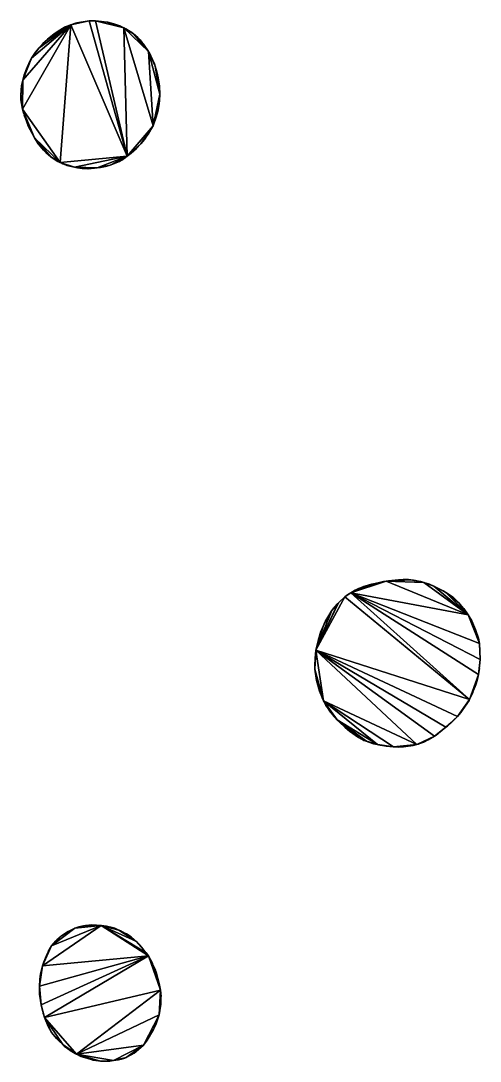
# Model space of a CAD drawing. Extents: x -77 to 85, y -70 to 72.
# Drawn here: x 25.5 to 84.6, y -61.7 to 72.1 of the extents above; entities that cross this region are included whole.
import ezdxf

# ---------------------------------------------------------------- set-up
doc = ezdxf.new("R2010")
doc.units = 0

msp = doc.modelspace()

# ---------------------------------------------------------------- linework, layer by layer
for points in [[(25.75, 60.74, 136), (30.62, 53.87, 136), (31.96, 71.61, 136)], [(25.8, 64.5, 136), (25.75, 60.74, 136), (31.96, 71.61, 136)], [(31.96, 71.61, 136), (26.94, 67.29, 136), (25.8, 64.5, 136)], [(31.96, 71.61, 136), (27.86, 68.59, 136), (26.94, 67.29, 136)], [(31.96, 71.61, 136), (28.96, 69.73, 136), (27.86, 68.59, 136)], [(31.96, 71.61, 136), (29.85, 70.42, 136), (28.96, 69.73, 136)], [(31.96, 71.61, 136), (31.14, 71.27, 136), (29.85, 70.42, 136)], [(31.14, 71.27, 136), (30.34, 70.79, 136), (29.85, 70.42, 136)], [(30.62, 53.87, 136), (39.21, 54.69, 136), (31.96, 71.61, 136)], [(31.96, 71.61, 136), (31.25, 71.32, 136), (31.14, 71.27, 136)], [(34.35, 72.1, 136), (32.61, 71.81, 136), (31.96, 71.61, 136)], [(39.21, 54.69, 136), (34.35, 72.1, 136), (31.96, 71.61, 136)], [(32.61, 71.81, 136), (32.56, 71.8, 136), (31.96, 71.61, 136)], [(34.35, 72.1, 136), (32.76, 71.85, 136), (32.61, 71.81, 136)], [(34.35, 72.1, 136), (33.56, 72, 136), (32.76, 71.85, 136)], [(35.15, 72.11, 136), (35.05, 72.11, 136), (34.35, 72.1, 136)], [(35.15, 72.11, 136), (34.35, 72.1, 136), (34.35, 72.1, 136)], [(39.21, 54.69, 136), (35.15, 72.11, 136), (34.35, 72.1, 136)], [(34.35, 72.1, 136), (34.35, 72.1, 136), (34.35, 72.1, 136)], [(36.65, 71.94, 136), (35.93, 72.04, 136), (35.15, 72.11, 136)], [(38.78, 71.22, 136), (36.65, 71.94, 136), (35.15, 72.11, 136)], [(39.21, 54.69, 136), (38.78, 71.22, 136), (35.15, 72.11, 136)], [(38.78, 71.22, 136), (36.72, 71.93, 136), (36.65, 71.94, 136)], [(38.14, 71.49, 136), (37.5, 71.73, 136), (36.72, 71.93, 136)], [(38.78, 71.22, 136), (38.14, 71.49, 136), (36.72, 71.93, 136)], [(38.78, 71.22, 136), (38.28, 71.45, 136), (38.14, 71.49, 136)], [(38.78, 71.22, 136), (38.43, 71.38, 136), (38.28, 71.45, 136)], [(39.38, 70.88, 136), (39.05, 71.09, 136), (38.78, 71.22, 136)], [(40.03, 70.44, 136), (39.38, 70.88, 136), (38.78, 71.22, 136)], [(41.99, 68.15, 136), (40.03, 70.44, 136), (38.78, 71.22, 136)], [(42.55, 58.62, 136), (41.99, 68.15, 136), (38.78, 71.22, 136)], [(39.21, 54.69, 136), (42.55, 58.62, 136), (38.78, 71.22, 136)], [(28.96, 69.73, 136), (28.4, 69.18, 136), (27.86, 68.59, 136)], [(28.96, 69.73, 136), (28.59, 69.37, 136), (28.4, 69.18, 136)], [(29.85, 70.42, 136), (28.97, 69.74, 136), (28.96, 69.73, 136)], [(29.85, 70.42, 136), (29.57, 70.22, 136), (28.97, 69.74, 136)], [(40.03, 70.44, 136), (39.82, 70.61, 136), (39.38, 70.88, 136)], [(40.88, 69.66, 136), (40.58, 69.97, 136), (40.03, 70.44, 136)], [(41.99, 68.15, 136), (40.88, 69.66, 136), (40.03, 70.44, 136)], [(41.99, 68.15, 136), (41.33, 69.12, 136), (40.88, 69.66, 136)], [(27.86, 68.59, 136), (27.43, 68.08, 136), (26.94, 67.29, 136)], [(27.86, 68.59, 136), (27.43, 68.08, 136), (27.43, 68.08, 136)], [(41.99, 68.15, 136), (41.54, 68.86, 136), (41.33, 69.12, 136)], [(26.94, 67.29, 136), (26.26, 65.92, 136), (25.8, 64.5, 136)], [(26.94, 67.29, 136), (26.72, 66.92, 136), (26.26, 65.92, 136)], [(26.72, 66.92, 136), (26.35, 66.17, 136), (26.26, 65.92, 136)], [(26.94, 67.29, 136), (26.88, 67.19, 136), (26.72, 66.92, 136)], [(27.43, 68.08, 136), (27.06, 67.5, 136), (26.94, 67.29, 136)], [(42.29, 67.61, 136), (42.05, 68.06, 136), (41.99, 68.15, 136)], [(42.84, 66.3, 136), (42.29, 67.61, 136), (41.99, 68.15, 136)], [(43.42, 62.69, 136), (42.84, 66.3, 136), (41.99, 68.15, 136)], [(42.55, 58.62, 136), (43.42, 62.69, 136), (41.99, 68.15, 136)], [(42.29, 67.61, 136), (42.06, 68.05, 136), (42.05, 68.06, 136)], [(42.76, 66.57, 136), (42.45, 67.29, 136), (42.29, 67.61, 136)], [(42.84, 66.3, 136), (42.76, 66.57, 136), (42.29, 67.61, 136)], [(26.26, 65.92, 136), (25.97, 65.16, 136), (25.8, 64.5, 136)], [(26.26, 65.92, 136), (26.13, 65.59, 136), (25.97, 65.16, 136)], [(42.84, 66.3, 136), (42.79, 66.5, 136), (42.76, 66.57, 136)], [(43.03, 65.57, 136), (43, 65.71, 136), (42.84, 66.3, 136)], [(43.2, 64.77, 136), (43.03, 65.57, 136), (42.84, 66.3, 136)], [(43.42, 62.69, 136), (43.2, 64.77, 136), (42.84, 66.3, 136)], [(43.2, 64.77, 136), (43.18, 64.93, 136), (43.03, 65.57, 136)], [(25.8, 64.5, 136), (25.65, 63.79, 136), (25.55, 62.58, 136)], [(25.8, 64.5, 136), (25.55, 62.58, 136), (25.75, 60.74, 136)], [(25.8, 64.5, 136), (25.68, 63.92, 136), (25.65, 63.79, 136)], [(25.97, 65.16, 136), (25.92, 65.04, 136), (25.8, 64.5, 136)], [(43.38, 63.69, 136), (43.33, 64.14, 136), (43.2, 64.77, 136)], [(43.42, 62.69, 136), (43.38, 63.69, 136), (43.2, 64.77, 136)], [(25.65, 63.79, 136), (25.58, 63.23, 136), (25.55, 62.58, 136)], [(43.42, 62.69, 136), (43.41, 63.35, 136), (43.38, 63.69, 136)], [(25.55, 62.58, 136), (25.55, 62.57, 136), (25.57, 61.93, 136)], [(25.55, 62.58, 136), (25.57, 61.93, 136), (25.75, 60.74, 136)], [(25.57, 61.93, 136), (25.63, 61.26, 136), (25.75, 60.74, 136)], [(42.55, 58.62, 136), (42.97, 59.73, 136), (43.42, 62.69, 136)], [(42.97, 59.73, 136), (43.36, 61.44, 136), (43.42, 62.69, 136)], [(43.36, 61.44, 136), (43.4, 61.85, 136), (43.42, 62.69, 136)], [(43.36, 61.44, 136), (43.4, 61.78, 136), (43.4, 61.85, 136)], [(43.4, 61.85, 136), (43.43, 62.57, 136), (43.42, 62.69, 136)], [(25.75, 60.74, 136), (25.79, 60.55, 136), (25.88, 60.29, 136)], [(25.75, 60.74, 136), (25.88, 60.29, 136), (27.3, 57.07, 136)], [(25.75, 60.74, 136), (27.3, 57.07, 136), (30.62, 53.87, 136)], [(25.88, 60.29, 136), (25.98, 59.93, 136), (27.3, 57.07, 136)], [(42.97, 59.73, 136), (43.19, 60.47, 136), (43.36, 61.44, 136)], [(42.97, 59.73, 136), (43.12, 60.2, 136), (43.19, 60.47, 136)], [(43.19, 60.47, 136), (43.3, 60.99, 136), (43.36, 61.44, 136)], [(25.98, 59.93, 136), (26.47, 58.63, 136), (27.3, 57.07, 136)], [(42.55, 58.62, 136), (42.56, 58.63, 136), (42.97, 59.73, 136)], [(42.56, 58.63, 136), (42.58, 58.66, 136), (42.97, 59.73, 136)], [(42.58, 58.66, 136), (42.89, 59.42, 136), (42.97, 59.73, 136)], [(26.47, 58.63, 136), (26.55, 58.45, 136), (27.3, 57.07, 136)], [(39.21, 54.69, 136), (40.97, 56.27, 136), (42.55, 58.62, 136)], [(40.97, 56.27, 136), (41.46, 56.85, 136), (42.55, 58.62, 136)], [(41.46, 56.85, 136), (41.92, 57.49, 136), (42.55, 58.62, 136)], [(41.92, 57.49, 136), (42.15, 57.87, 136), (42.55, 58.62, 136)], [(42.56, 58.63, 136), (42.57, 58.64, 136), (42.58, 58.66, 136)], [(27.3, 57.07, 136), (27.3, 57.06, 136), (27.8, 56.28, 136)], [(27.3, 57.07, 136), (27.8, 56.28, 136), (27.84, 56.23, 136)], [(27.3, 57.07, 136), (27.84, 56.23, 136), (29.4, 54.64, 136)], [(27.3, 57.07, 136), (29.4, 54.64, 136), (30.62, 53.87, 136)], [(27.3, 57.06, 136), (27.31, 57.05, 136), (27.8, 56.28, 136)], [(27.8, 56.28, 136), (27.81, 56.27, 136), (27.84, 56.23, 136)], [(27.84, 56.23, 136), (28.08, 55.92, 136), (28.47, 55.48, 136)], [(27.84, 56.23, 136), (28.47, 55.48, 136), (29.4, 54.64, 136)], [(39.21, 54.69, 136), (39.75, 55.1, 136), (40.97, 56.27, 136)], [(39.75, 55.1, 136), (40.42, 55.71, 136), (40.97, 56.27, 136)], [(40.97, 56.27, 136), (41.02, 56.32, 136), (41.46, 56.85, 136)], [(28.47, 55.48, 136), (28.78, 55.16, 136), (29.4, 54.64, 136)], [(29.4, 54.64, 136), (29.54, 54.54, 136), (29.85, 54.34, 136)], [(29.4, 54.64, 136), (29.85, 54.34, 136), (30.62, 53.87, 136)], [(29.85, 54.34, 136), (30.3, 54.04, 136), (30.62, 53.87, 136)], [(30.62, 53.87, 136), (32.44, 53.28, 136), (39.21, 54.69, 136)], [(30.62, 53.87, 136), (30.9, 53.73, 136), (31.08, 53.66, 136)], [(30.62, 53.87, 136), (31.08, 53.66, 136), (32.44, 53.28, 136)], [(31.08, 53.66, 136), (31.45, 53.52, 136), (32.44, 53.28, 136)], [(32.44, 53.28, 136), (35.36, 53.2, 136), (39.21, 54.69, 136)], [(35.36, 53.2, 136), (37.03, 53.54, 136), (39.21, 54.69, 136)], [(35.36, 53.2, 136), (36.42, 53.38, 136), (37.03, 53.54, 136)], [(36.42, 53.38, 136), (36.6, 53.41, 136), (37.03, 53.54, 136)], [(37.03, 53.54, 136), (38.22, 54.03, 136), (39.21, 54.69, 136)], [(37.03, 53.54, 136), (37.4, 53.66, 136), (38.22, 54.03, 136)], [(38.22, 54.03, 136), (38.52, 54.2, 136), (39.21, 54.69, 136)], [(38.52, 54.2, 136), (39.03, 54.55, 136), (39.21, 54.69, 136)], [(31.45, 53.52, 136), (31.86, 53.41, 136), (32.44, 53.28, 136)], [(32.44, 53.28, 136), (32.64, 53.23, 136), (33.42, 53.14, 136)], [(32.44, 53.28, 136), (33.42, 53.14, 136), (35.36, 53.2, 136)], [(32.64, 53.23, 136), (32.85, 53.2, 136), (33.42, 53.14, 136)], [(33.42, 53.14, 136), (34.21, 53.09, 136), (35.36, 53.2, 136)], [(33.42, 53.14, 136), (34.18, 53.09, 136), (34.21, 53.09, 136)], [(34.21, 53.09, 136), (35.01, 53.15, 136), (35.36, 53.2, 136)], [(35.36, 53.2, 136), (35.8, 53.25, 136), (36.42, 53.38, 136)], [(72.54, 0.06, 136), (71.85, -0.08, 136), (68, -1.45, 136)], [(72.54, 0.06, 136), (68, -1.45, 136), (83.1, -4.28, 136)], [(72.54, 0.06, 136), (72.2, 0, 136), (71.85, -0.08, 136)], [(74.71, 0.26, 136), (74.11, 0.23, 136), (72.54, 0.06, 136)], [(75.7, 0.21, 136), (74.71, 0.26, 136), (72.54, 0.06, 136)], [(74.11, 0.23, 136), (72.84, 0.11, 136), (72.54, 0.06, 136)], [(77.39, -0.13, 136), (75.7, 0.21, 136), (72.54, 0.06, 136)], [(72.54, 0.06, 136), (83.1, -4.28, 136), (77.39, -0.13, 136)], [(74.71, 0.26, 136), (74.12, 0.23, 136), (74.11, 0.23, 136)], [(75.54, 0.23, 136), (75.41, 0.24, 136), (74.71, 0.26, 136)], [(75.7, 0.21, 136), (75.54, 0.23, 136), (74.71, 0.26, 136)], [(76.3, 0.12, 136), (76.06, 0.16, 136), (75.7, 0.21, 136)], [(76.7, 0.06, 136), (76.3, 0.12, 136), (75.7, 0.21, 136)], [(77.39, -0.13, 136), (76.7, 0.06, 136), (75.7, 0.21, 136)], [(77.39, -0.13, 136), (76.98, -0.01, 136), (76.7, 0.06, 136)], [(71.85, -0.08, 136), (71.1, -0.24, 136), (68, -1.45, 136)], [(71.1, -0.24, 136), (70.34, -0.44, 136), (68, -1.45, 136)], [(70.34, -0.44, 136), (70.2, -0.48, 136), (68, -1.45, 136)], [(70.2, -0.48, 136), (69.25, -0.82, 136), (68, -1.45, 136)], [(69.25, -0.82, 136), (68.98, -0.91, 136), (68, -1.45, 136)], [(68.98, -0.91, 136), (68.55, -1.12, 136), (68, -1.45, 136)], [(70.2, -0.48, 136), (69.64, -0.66, 136), (69.25, -0.82, 136)], [(71.1, -0.24, 136), (70.65, -0.35, 136), (70.34, -0.44, 136)], [(77.39, -0.13, 136), (77.34, -0.11, 136), (76.98, -0.01, 136)], [(78.68, -0.61, 136), (78.09, -0.36, 136), (77.39, -0.13, 136)], [(83.1, -4.28, 136), (78.68, -0.61, 136), (77.39, -0.13, 136)], [(78.68, -0.61, 136), (78.11, -0.37, 136), (78.09, -0.36, 136)], [(79.86, -1.19, 136), (79.58, -1.05, 136), (78.68, -0.61, 136)], [(80.22, -1.4, 136), (79.86, -1.19, 136), (78.68, -0.61, 136)], [(83.1, -4.28, 136), (80.22, -1.4, 136), (78.68, -0.61, 136)], [(80.22, -1.4, 136), (79.88, -1.2, 136), (79.86, -1.19, 136)], [(80.22, -1.4, 136), (80.13, -1.34, 136), (79.88, -1.2, 136)], [(67.22, -1.97, 136), (66.4, -2.74, 136), (63.49, -8.83, 136)], [(67.22, -1.97, 136), (63.49, -8.83, 136), (83.26, -15.17, 136)], [(67.22, -1.97, 136), (66.48, -2.66, 136), (66.4, -2.74, 136)], [(68, -1.45, 136), (67.69, -1.63, 136), (67.22, -1.97, 136)], [(68, -1.45, 136), (67.22, -1.97, 136), (83.26, -15.17, 136)], [(67.69, -1.63, 136), (67.38, -1.85, 136), (67.22, -1.97, 136)], [(68, -1.45, 136), (67.81, -1.56, 136), (67.69, -1.63, 136)], [(68, -1.45, 136), (83.26, -15.17, 136), (84.39, -11.97, 136)], [(68, -1.45, 136), (84.39, -11.97, 136), (84.63, -10.02, 136)], [(68, -1.45, 136), (84.63, -10.02, 136), (84.52, -7.97, 136)], [(68, -1.45, 136), (84.52, -7.97, 136), (83.1, -4.28, 136)], [(81.13, -2.02, 136), (80.43, -1.53, 136), (80.22, -1.4, 136)], [(81.89, -2.73, 136), (81.13, -2.02, 136), (80.22, -1.4, 136)], [(83.1, -4.28, 136), (81.89, -2.73, 136), (80.22, -1.4, 136)], [(81.89, -2.73, 136), (81.18, -2.07, 136), (81.13, -2.02, 136)], [(66.4, -2.74, 136), (66.31, -2.84, 136), (63.49, -8.83, 136)], [(66.31, -2.84, 136), (65.54, -3.73, 136), (63.49, -8.83, 136)], [(65.54, -3.73, 136), (64.46, -5.65, 136), (63.49, -8.83, 136)], [(65.54, -3.73, 136), (64.89, -4.78, 136), (64.46, -5.65, 136)], [(65.54, -3.73, 136), (65.47, -3.83, 136), (64.89, -4.78, 136)], [(65.47, -3.83, 136), (65.23, -4.19, 136), (64.89, -4.78, 136)], [(66.31, -2.84, 136), (66.23, -2.91, 136), (65.54, -3.73, 136)], [(66.23, -2.91, 136), (65.79, -3.39, 136), (65.54, -3.73, 136)], [(65.79, -3.39, 136), (65.65, -3.55, 136), (65.54, -3.73, 136)], [(82.52, -3.49, 136), (82.05, -2.9, 136), (81.89, -2.73, 136)], [(83.1, -4.28, 136), (82.52, -3.49, 136), (81.89, -2.73, 136)], [(83.1, -4.28, 136), (82.93, -4.03, 136), (82.52, -3.49, 136)], [(64.89, -4.78, 136), (64.73, -5.05, 136), (64.46, -5.65, 136)], [(64.73, -5.05, 136), (64.58, -5.37, 136), (64.46, -5.65, 136)], [(64.89, -4.78, 136), (64.79, -4.94, 136), (64.73, -5.05, 136)], [(83.55, -5.05, 136), (83.47, -4.91, 136), (83.1, -4.28, 136)], [(84.04, -6.19, 136), (83.55, -5.05, 136), (83.1, -4.28, 136)], [(84.52, -7.97, 136), (84.04, -6.19, 136), (83.1, -4.28, 136)], [(84.04, -6.19, 136), (83.91, -5.82, 136), (83.55, -5.05, 136)], [(64.46, -5.65, 136), (64.04, -6.7, 136), (63.49, -8.83, 136)], [(64.46, -5.65, 136), (64.1, -6.52, 136), (64.04, -6.7, 136)], [(64.1, -6.52, 136), (64.07, -6.59, 136), (64.04, -6.7, 136)], [(64.46, -5.65, 136), (64.36, -5.86, 136), (64.1, -6.52, 136)], [(84.39, -7.29, 136), (84.2, -6.59, 136), (84.04, -6.19, 136)], [(84.52, -7.97, 136), (84.39, -7.29, 136), (84.04, -6.19, 136)], [(64.04, -6.7, 136), (63.69, -7.98, 136), (63.49, -8.83, 136)], [(63.69, -7.98, 136), (63.56, -8.47, 136), (63.49, -8.83, 136)], [(64.04, -6.7, 136), (63.79, -7.47, 136), (63.69, -7.98, 136)], [(84.52, -7.97, 136), (84.41, -7.36, 136), (84.39, -7.29, 136)], [(84.6, -8.9, 136), (84.54, -8.13, 136), (84.52, -7.97, 136)], [(84.63, -10.02, 136), (84.6, -8.9, 136), (84.52, -7.97, 136)], [(63.49, -8.83, 136), (63.39, -9.87, 136), (63.36, -11.27, 136)], [(63.49, -8.83, 136), (63.36, -11.27, 136), (64.47, -15.34, 136)], [(63.49, -8.83, 136), (63.42, -9.24, 136), (63.39, -9.87, 136)], [(63.49, -8.83, 136), (64.47, -15.34, 136), (76.49, -20.97, 136)], [(63.49, -8.83, 136), (76.49, -20.97, 136), (78.75, -19.88, 136)], [(63.49, -8.83, 136), (78.75, -19.88, 136), (80.22, -18.75, 136)], [(63.49, -8.83, 136), (80.22, -18.75, 136), (81.69, -17.36, 136)], [(63.49, -8.83, 136), (81.69, -17.36, 136), (83.26, -15.17, 136)], [(84.63, -10.02, 136), (84.63, -9.67, 136), (84.6, -8.9, 136)], [(63.39, -9.87, 136), (63.34, -10.39, 136), (63.36, -11.27, 136)], [(63.34, -10.39, 136), (63.36, -11.2, 136), (63.36, -11.27, 136)], [(84.39, -11.97, 136), (84.59, -10.44, 136), (84.63, -10.02, 136)], [(84.39, -11.97, 136), (84.53, -11.2, 136), (84.59, -10.44, 136)], [(84.59, -10.44, 136), (84.59, -10.44, 136), (84.63, -10.02, 136)], [(63.36, -11.27, 136), (63.5, -12.3, 136), (63.58, -12.71, 136)], [(63.36, -11.27, 136), (63.58, -12.71, 136), (63.96, -14.08, 136)], [(63.36, -11.27, 136), (63.96, -14.08, 136), (64.47, -15.34, 136)], [(83.26, -15.17, 136), (84.23, -12.73, 136), (84.39, -11.97, 136)], [(84.23, -12.73, 136), (84.23, -12.72, 136), (84.39, -11.97, 136)], [(84.39, -11.97, 136), (84.53, -11.22, 136), (84.53, -11.2, 136)], [(63.58, -12.71, 136), (63.78, -13.51, 136), (63.96, -14.08, 136)], [(83.26, -15.17, 136), (84.05, -13.29, 136), (84.23, -12.73, 136)], [(83.26, -15.17, 136), (83.99, -13.51, 136), (84.05, -13.29, 136)], [(84.05, -13.29, 136), (84.21, -12.8, 136), (84.23, -12.73, 136)], [(63.96, -14.08, 136), (64.03, -14.28, 136), (64.07, -14.36, 136)], [(63.96, -14.08, 136), (64.07, -14.36, 136), (64.47, -15.34, 136)], [(64.07, -14.36, 136), (64.32, -15.05, 136), (64.47, -15.34, 136)], [(83.26, -15.17, 136), (83.69, -14.28, 136), (83.99, -13.51, 136)], [(83.26, -15.17, 136), (83.33, -15.05, 136), (83.69, -14.28, 136)], [(64.47, -15.34, 136), (64.7, -15.82, 136), (64.78, -15.93, 136)], [(64.47, -15.34, 136), (64.78, -15.93, 136), (66.23, -17.79, 136)], [(64.47, -15.34, 136), (66.23, -17.79, 136), (71.41, -20.98, 136)], [(64.47, -15.34, 136), (71.41, -20.98, 136), (73.48, -21.28, 136)], [(64.47, -15.34, 136), (73.48, -21.28, 136), (76.49, -20.97, 136)], [(64.78, -15.93, 136), (65.2, -16.59, 136), (66.23, -17.79, 136)], [(81.69, -17.36, 136), (82.33, -16.59, 136), (83.26, -15.17, 136)], [(82.33, -16.59, 136), (83.19, -15.3, 136), (83.26, -15.17, 136)], [(82.33, -16.59, 136), (82.88, -15.82, 136), (83.19, -15.3, 136)], [(65.2, -16.59, 136), (65.47, -16.94, 136), (66.23, -17.79, 136)], [(65.47, -16.94, 136), (65.82, -17.36, 136), (66.23, -17.79, 136)], [(80.22, -18.75, 136), (80.9, -18.14, 136), (81.69, -17.36, 136)], [(80.9, -18.14, 136), (80.92, -18.13, 136), (81.69, -17.36, 136)], [(81.69, -17.36, 136), (82.12, -16.84, 136), (82.33, -16.59, 136)], [(81.69, -17.36, 136), (81.8, -17.24, 136), (82.12, -16.84, 136)], [(82.12, -16.84, 136), (82.21, -16.75, 136), (82.33, -16.59, 136)], [(66.23, -17.79, 136), (66.36, -17.93, 136), (67.22, -18.72, 136)], [(66.23, -17.79, 136), (67.22, -18.72, 136), (68.98, -20.04, 136)], [(66.23, -17.79, 136), (68.98, -20.04, 136), (69.99, -20.54, 136)], [(66.23, -17.79, 136), (69.99, -20.54, 136), (71.41, -20.98, 136)], [(66.36, -17.93, 136), (66.57, -18.14, 136), (67.22, -18.72, 136)], [(67.22, -18.72, 136), (67.23, -18.72, 136), (67.24, -18.73, 136)], [(67.22, -18.72, 136), (67.24, -18.73, 136), (68.24, -19.56, 136)], [(67.22, -18.72, 136), (68.24, -19.56, 136), (68.98, -20.04, 136)], [(67.24, -18.73, 136), (67.88, -19.28, 136), (68.24, -19.56, 136)], [(80.22, -18.75, 136), (80.43, -18.6, 136), (80.9, -18.14, 136)], [(68.24, -19.56, 136), (68.38, -19.67, 136), (68.54, -19.78, 136)], [(68.24, -19.56, 136), (68.54, -19.78, 136), (68.98, -20.04, 136)], [(68.98, -20.04, 136), (69.15, -20.16, 136), (69.54, -20.38, 136)], [(68.98, -20.04, 136), (69.54, -20.38, 136), (69.68, -20.44, 136)], [(68.98, -20.04, 136), (69.68, -20.44, 136), (69.99, -20.54, 136)], [(76.49, -20.97, 136), (77.38, -20.64, 136), (78.75, -19.88, 136)], [(77.38, -20.64, 136), (77.94, -20.36, 136), (78.75, -19.88, 136)], [(78.75, -19.88, 136), (79.26, -19.51, 136), (80.22, -18.75, 136)], [(78.75, -19.88, 136), (79.18, -19.59, 136), (79.26, -19.51, 136)], [(78.75, -19.88, 136), (78.97, -19.74, 136), (79.18, -19.59, 136)], [(79.26, -19.51, 136), (79.53, -19.3, 136), (80.22, -18.75, 136)], [(69.99, -20.54, 136), (70.18, -20.63, 136), (70.91, -20.86, 136)], [(69.99, -20.54, 136), (70.91, -20.86, 136), (71.41, -20.98, 136)], [(71.41, -20.98, 136), (71.55, -21.02, 136), (71.75, -21.06, 136)], [(71.41, -20.98, 136), (71.75, -21.06, 136), (72.07, -21.1, 136)], [(71.41, -20.98, 136), (72.07, -21.1, 136), (73.48, -21.28, 136)], [(72.07, -21.1, 136), (72.54, -21.19, 136), (73.48, -21.28, 136)], [(73.48, -21.28, 136), (74.76, -21.28, 136), (76.49, -20.97, 136)], [(73.48, -21.28, 136), (74.12, -21.3, 136), (74.76, -21.28, 136)], [(74.76, -21.28, 136), (76.02, -21.1, 136), (76.49, -20.97, 136)], [(76.49, -20.97, 136), (76.85, -20.85, 136), (77.38, -20.64, 136)], [(76.49, -20.97, 136), (76.7, -20.91, 136), (76.85, -20.85, 136)], [(76.49, -20.97, 136), (76.64, -20.93, 136), (76.7, -20.91, 136)], [(76.85, -20.85, 136), (77.34, -20.66, 136), (77.38, -20.64, 136)], [(35.9, -44.23, 136), (29.5, -46.87, 136), (28.32, -49.41, 136)], [(41.95, -48.16, 136), (35.9, -44.23, 136), (28.32, -49.41, 136)], [(35.9, -44.23, 136), (32.49, -44.6, 136), (29.5, -46.87, 136)], [(32.49, -44.6, 136), (30.77, -45.57, 136), (29.5, -46.87, 136)], [(32.49, -44.6, 136), (31.63, -45.03, 136), (30.77, -45.57, 136)], [(31.63, -45.03, 136), (31.06, -45.38, 136), (30.77, -45.57, 136)], [(32.49, -44.6, 136), (31.97, -44.84, 136), (31.63, -45.03, 136)], [(35.9, -44.23, 136), (33.85, -44.24, 136), (32.49, -44.6, 136)], [(33.85, -44.24, 136), (33.01, -44.4, 136), (32.49, -44.6, 136)], [(33.01, -44.4, 136), (32.78, -44.48, 136), (32.49, -44.6, 136)], [(33.85, -44.24, 136), (33.63, -44.28, 136), (33.01, -44.4, 136)], [(34.68, -44.17, 136), (34.47, -44.18, 136), (33.85, -44.24, 136)], [(35.9, -44.23, 136), (34.68, -44.17, 136), (33.85, -44.24, 136)], [(35.9, -44.23, 136), (35.29, -44.18, 136), (34.68, -44.17, 136)], [(37.45, -44.54, 136), (36.55, -44.33, 136), (35.9, -44.23, 136)], [(38.15, -44.83, 136), (37.45, -44.54, 136), (35.9, -44.23, 136)], [(40.34, -46.25, 136), (38.15, -44.83, 136), (35.9, -44.23, 136)], [(41.67, -47.76, 136), (40.34, -46.25, 136), (35.9, -44.23, 136)], [(41.95, -48.16, 136), (41.67, -47.76, 136), (35.9, -44.23, 136)], [(38.15, -44.83, 136), (37.63, -44.6, 136), (37.45, -44.54, 136)], [(39.03, -45.25, 136), (38.42, -44.93, 136), (38.15, -44.83, 136)], [(39.75, -45.71, 136), (39.03, -45.25, 136), (38.15, -44.83, 136)], [(40.34, -46.25, 136), (39.75, -45.71, 136), (38.15, -44.83, 136)], [(39.75, -45.71, 136), (39.11, -45.29, 136), (39.03, -45.25, 136)], [(39.75, -45.71, 136), (39.16, -45.32, 136), (39.11, -45.29, 136)], [(30.77, -45.57, 136), (30.07, -46.2, 136), (29.5, -46.87, 136)], [(30.07, -46.2, 136), (29.81, -46.49, 136), (29.5, -46.87, 136)], [(30.77, -45.57, 136), (30.19, -46.08, 136), (30.07, -46.2, 136)], [(40.23, -46.13, 136), (40.15, -46.06, 136), (39.75, -45.71, 136)], [(40.34, -46.25, 136), (40.23, -46.13, 136), (39.75, -45.71, 136)], [(40.85, -46.73, 136), (40.5, -46.38, 136), (40.34, -46.25, 136)], [(41.16, -47.08, 136), (40.85, -46.73, 136), (40.34, -46.25, 136)], [(41.67, -47.76, 136), (41.16, -47.08, 136), (40.34, -46.25, 136)], [(41.95, -48.16, 136), (28.32, -49.41, 136), (27.93, -52.04, 136)], [(41.95, -48.16, 136), (27.93, -52.04, 136), (28.17, -54.44, 136)], [(41.95, -48.16, 136), (28.17, -54.44, 136), (28.6, -56.08, 136)], [(29.5, -46.87, 136), (28.51, -48.89, 136), (28.32, -49.41, 136)], [(29.5, -46.87, 136), (28.92, -47.89, 136), (28.51, -48.89, 136)], [(28.92, -47.89, 136), (28.72, -48.31, 136), (28.51, -48.89, 136)], [(43.53, -52.56, 136), (41.95, -48.16, 136), (28.6, -56.08, 136)], [(29.5, -46.87, 136), (29.07, -47.58, 136), (28.92, -47.89, 136)], [(29.5, -46.87, 136), (29.19, -47.34, 136), (29.07, -47.58, 136)], [(41.85, -48, 136), (41.79, -47.92, 136), (41.67, -47.76, 136)], [(41.95, -48.16, 136), (41.85, -48, 136), (41.67, -47.76, 136)], [(42.48, -49.08, 136), (42.12, -48.45, 136), (41.95, -48.16, 136)], [(42.63, -49.44, 136), (42.48, -49.08, 136), (41.95, -48.16, 136)], [(42.85, -49.97, 136), (42.63, -49.44, 136), (41.95, -48.16, 136)], [(42.94, -50.25, 136), (42.85, -49.97, 136), (41.95, -48.16, 136)], [(43.36, -51.71, 136), (42.94, -50.25, 136), (41.95, -48.16, 136)], [(43.53, -52.56, 136), (43.36, -51.71, 136), (41.95, -48.16, 136)], [(28.32, -49.41, 136), (27.99, -51.2, 136), (27.93, -52.04, 136)], [(28.32, -49.41, 136), (28.1, -50.46, 136), (27.99, -51.2, 136)], [(28.32, -49.41, 136), (28.13, -50.3, 136), (28.1, -50.46, 136)], [(28.32, -49.41, 136), (28.23, -49.81, 136), (28.13, -50.3, 136)], [(28.51, -48.89, 136), (28.45, -49.05, 136), (28.32, -49.41, 136)], [(42.85, -49.97, 136), (42.74, -49.7, 136), (42.63, -49.44, 136)], [(28.1, -50.46, 136), (28.08, -50.58, 136), (27.99, -51.2, 136)], [(43.36, -51.71, 136), (43.13, -50.79, 136), (42.94, -50.25, 136)], [(27.99, -51.2, 136), (27.97, -51.36, 136), (27.93, -52.04, 136)], [(27.93, -52.04, 136), (27.93, -52.09, 136), (27.95, -52.96, 136)], [(27.93, -52.04, 136), (27.95, -52.96, 136), (27.97, -53.06, 136)], [(27.93, -52.04, 136), (27.97, -53.06, 136), (28.17, -54.44, 136)], [(43.53, -52.56, 136), (43.52, -52.5, 136), (43.36, -51.71, 136)], [(27.97, -53.06, 136), (28.03, -53.8, 136), (28.17, -54.44, 136)], [(43.53, -52.56, 136), (28.6, -56.08, 136), (32.69, -60.78, 136)], [(43.32, -55.74, 136), (43.53, -52.56, 136), (32.69, -60.78, 136)], [(43.32, -55.74, 136), (43.55, -54.37, 136), (43.53, -52.56, 136)], [(43.59, -53.38, 136), (43.55, -52.86, 136), (43.53, -52.56, 136)], [(43.57, -54.02, 136), (43.59, -53.38, 136), (43.53, -52.56, 136)], [(43.55, -54.37, 136), (43.57, -54.02, 136), (43.53, -52.56, 136)], [(28.17, -54.44, 136), (28.19, -54.6, 136), (28.3, -55, 136)], [(28.17, -54.44, 136), (28.3, -55, 136), (28.6, -56.08, 136)], [(43.32, -55.74, 136), (43.49, -54.97, 136), (43.55, -54.37, 136)], [(43.55, -54.37, 136), (43.57, -54.18, 136), (43.57, -54.02, 136)], [(28.3, -55, 136), (28.4, -55.5, 136), (28.6, -56.08, 136)], [(28.6, -56.08, 136), (28.67, -56.32, 136), (29.08, -57.22, 136)], [(28.6, -56.08, 136), (29.08, -57.22, 136), (29.51, -58.01, 136)], [(28.6, -56.08, 136), (29.51, -58.01, 136), (30.94, -59.56, 136)], [(28.6, -56.08, 136), (30.94, -59.56, 136), (32.69, -60.78, 136)], [(41.31, -59.63, 136), (43.32, -55.74, 136), (32.69, -60.78, 136)], [(41.31, -59.63, 136), (42.63, -57.61, 136), (43.32, -55.74, 136)], [(42.63, -57.61, 136), (42.96, -56.88, 136), (43.32, -55.74, 136)], [(42.96, -56.88, 136), (43.15, -56.34, 136), (43.32, -55.74, 136)], [(29.08, -57.22, 136), (29.14, -57.35, 136), (29.51, -58.01, 136)], [(42.63, -57.61, 136), (42.81, -57.23, 136), (42.96, -56.88, 136)], [(29.51, -58.01, 136), (29.79, -58.4, 136), (30.14, -58.78, 136)], [(29.51, -58.01, 136), (30.14, -58.78, 136), (30.94, -59.56, 136)], [(30.14, -58.78, 136), (30.43, -59.09, 136), (30.94, -59.56, 136)], [(41.31, -59.63, 136), (41.8, -58.99, 136), (42.63, -57.61, 136)], [(41.8, -58.99, 136), (42.03, -58.66, 136), (42.63, -57.61, 136)], [(30.94, -59.56, 136), (31.13, -59.74, 136), (31.85, -60.29, 136)], [(30.94, -59.56, 136), (31.85, -60.29, 136), (31.9, -60.31, 136)], [(30.94, -59.56, 136), (31.9, -60.31, 136), (32.69, -60.78, 136)], [(32.69, -60.78, 136), (37.48, -61.59, 136), (41.31, -59.63, 136)], [(37.48, -61.59, 136), (39.08, -61.21, 136), (41.31, -59.63, 136)], [(39.08, -61.21, 136), (40.12, -60.64, 136), (41.31, -59.63, 136)], [(40.12, -60.64, 136), (40.68, -60.19, 136), (41.31, -59.63, 136)], [(41.31, -59.63, 136), (41.54, -59.36, 136), (41.8, -58.99, 136)], [(31.9, -60.31, 136), (32.54, -60.71, 136), (32.69, -60.78, 136)], [(32.69, -60.78, 136), (33.28, -61.07, 136), (33.72, -61.23, 136)], [(32.69, -60.78, 136), (33.72, -61.23, 136), (34.61, -61.49, 136)], [(32.69, -60.78, 136), (34.61, -61.49, 136), (35.54, -61.65, 136)], [(32.69, -60.78, 136), (35.54, -61.65, 136), (35.8, -61.67, 136)], [(32.69, -60.78, 136), (35.8, -61.67, 136), (37.48, -61.59, 136)], [(34.61, -61.49, 136), (34.8, -61.55, 136), (35.54, -61.65, 136)], [(37.48, -61.59, 136), (38.49, -61.41, 136), (39.08, -61.21, 136)], [(37.48, -61.59, 136), (38.12, -61.5, 136), (38.49, -61.41, 136)], [(38.49, -61.41, 136), (38.92, -61.28, 136), (39.08, -61.21, 136)], [(39.08, -61.21, 136), (39.76, -60.85, 136), (40.12, -60.64, 136)], [(35.54, -61.65, 136), (35.59, -61.66, 136), (35.8, -61.67, 136)], [(35.8, -61.67, 136), (36.98, -61.67, 136), (37.48, -61.59, 136)], [(35.8, -61.67, 136), (36.39, -61.69, 136), (36.98, -61.67, 136)], [(36.98, -61.67, 136), (37.22, -61.64, 136), (37.48, -61.59, 136)]]:
    msp.add_3dface(points)

doc.saveas('drawing.dxf')
